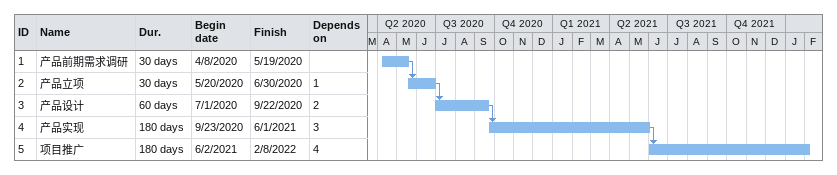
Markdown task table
| ID | Task | Duration | Start | Finish | Predecessors |
|---|---|---|---|---|---|
| 1 | 产品前期需求调研 | 30d | 2020-04-08 | 2020-05-19 |  |
| 2 | 产品立项 | 30d | 2020-05-20 | 2020-06-30 | 1 |
| 3 | 产品设计 | 60d | 2020-07-01 | 2020-09-22 | 2 |
| 4 | 产品实现 | 180d | 2020-09-23 | 2021-06-01 | 3 |
| 5 | 项目推广 | 180d | 2021-06-02 | 2022-02-08 | 4 |
